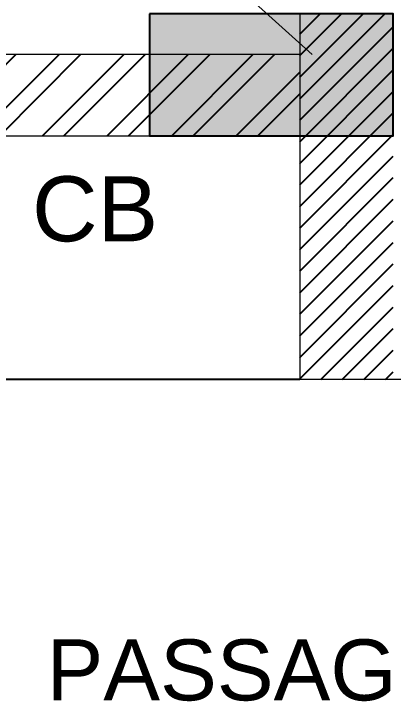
# Model space of a CAD drawing. Header units: millimetres. Extents: x 1255966 to 1543012, y 318612 to 465611.
# Drawn here: x 1409411 to 1410346, y 412998 to 414689 of the extents above; entities that cross this region are included whole.
import ezdxf

# ---------------------------------------------------------------- set-up
doc = ezdxf.new("R2010")
doc.units = ezdxf.units.MM
doc.header["$LTSCALE"] = 500
doc.header["$MEASUREMENT"] = 0
doc.linetypes.add('HIDDEN', pattern=[0.375, 0.25, -0.125])
for name, color, linetype in [('AHC-A-FURNITURE', 2, 'Continuous'), ('FURNITURE', 251, 'Continuous'), ('TEXT-RM NAME', 6, 'Continuous'), ('TOWER AREA COLUMN.', 6, 'Continuous')]:
    doc.layers.add(name, color=color, linetype=linetype)
for name, color, linetype, lineweight in [('TILE', 252, 'Continuous', 13), ('TOWER COL HATCH', 253, 'Continuous', 20), ('Wall', 2, 'Continuous', 15)]:
    doc.layers.add(name, color=color, linetype=linetype, lineweight=lineweight)
doc.styles.get("Standard").update_dxf_attribs({"font": 'arial.ttf'})

msp = doc.modelspace()

# ---------------------------------------------------------------- hatches: boundary and pattern name
at = {"layer": 'AHC-A-FURNITURE', "ltscale": 50, "true_color": 0x5b5b5b}
h = msp.add_hatch(dxfattribs=at)
h.set_pattern_fill('ANSI32', color=251, scale=300, angle=180)
h.set_pattern_definition([(225, (1650217.6, -169220.54), (79.549513, -79.549513), []), (225, (1650164.57, -169220.54), (79.549513, -79.549513), [])])
h.paths.add_polyline_path([(1406595.6, 415143.9), (1406395.6, 415143.9), (1406395.6, 414388.9), (1410115.6, 414388.9), (1410115.6, 414588.9), (1406595.6, 414588.9)])
h.paths.add_polyline_path([(1406395.6, 415693.9), (1406595.6, 415693.9), (1406595.6, 416188.9), (1406395.6, 416188.9)])
at = {"layer": 'AHC-A-FURNITURE', "ltscale": 50, "true_color": 0xff0000}
h = msp.add_hatch(dxfattribs=at)
h.set_pattern_fill('ANSI31', color=1, scale=300, angle=180)
h.set_pattern_definition([(225, (1650217.604, 108394.944), (26.5165043, -26.5165043), [])])
h.paths.add_polyline_path([(1410115.6, 413788.9), (1410345.6, 413788.9), (1410345.6, 414688.9), (1410115.6, 414688.9)])
at = {"layer": 'TOWER COL HATCH'}
h = msp.add_hatch(color=253, dxfattribs=at)
h.dxf.hatch_style = 1
h.paths.add_polyline_path([(1409745.6, 414688.9), (1409745.6, 414388.9), (1410345.6, 414388.9), (1410345.6, 414688.9)])

# ---------------------------------------------------------------- linework, layer by layer
at = {"layer": 'FURNITURE'}
msp.add_line((1410115.6, 413788.9), (1408930.6, 413788.9), dxfattribs=at)
at = {"layer": 'TILE', "linetype": 'HIDDEN', "ltscale": 45}
msp.add_line((1406595.6, 417788.9), (1410145.6, 414588.9), dxfattribs=at)
at = {"layer": 'TOWER AREA COLUMN.'}
msp.add_lwpolyline([(1409745.6, 414688.9), (1409745.6, 414388.9), (1410345.6, 414388.9), (1410345.6, 414688.9)], close=True, dxfattribs=at)
at = {"layer": 'Wall'}
for p, q in [((1410115.6, 414688.9), (1410115.6, 413788.9)), ((1410115.6, 414588.9), (1406595.6, 414588.9)), ((1405595.6, 414388.9), (1410115.6, 414388.9)), ((1410940.6, 413788.9), (1410115.6, 413788.9))]:
    msp.add_line(p, q, dxfattribs=at)

# ---------------------------------------------------------------- texts
at = {"layer": 'TEXT-RM NAME'}
msp.add_text('CB', height=160, dxfattribs=at).set_placement((1409456.3, 414129))
msp.add_text('PASSAGE 1100MM WIDE', height=150, rotation=360, dxfattribs=at).set_placement((1409492, 412999.7))

doc.saveas('drawing.dxf')
